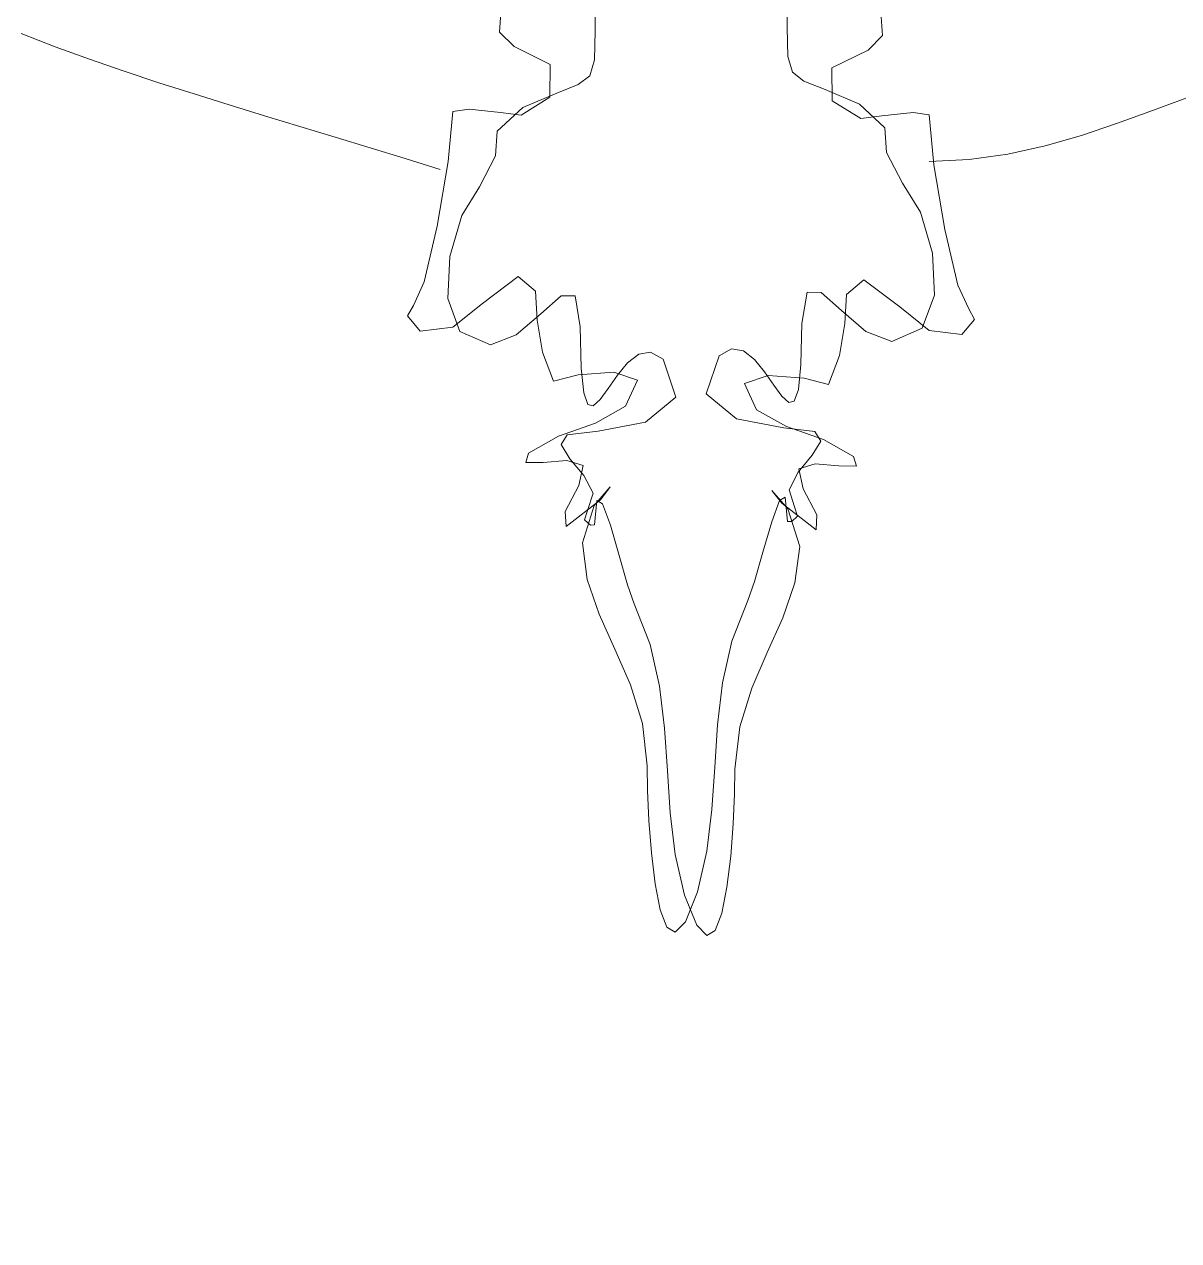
# Model space of a CAD drawing. Header units: centimetres. Extents: x -377343 to 693706, y 194584 to 813780.
# Drawn here: x 175527.71 to 175553.73, y 498772.21 to 498799.63 of the extents above; entities that cross this region are included whole.
import ezdxf

# ---------------------------------------------------------------- set-up
doc = ezdxf.new("R2010")
doc.units = ezdxf.units.CM
doc.layers.add('PIPA', color=11, linetype='Continuous')
doc.layers.add('TEXT', color=7, linetype='Continuous')

msp = doc.modelspace()

# ---------------------------------------------------------------- linework, layer by layer
at = {"layer": 'PIPA', "lineweight": 35, "extrusion": (0, 0.816497, 0.57735), "elevation": 193451.324}
msp.add_lwpolyline([(-421704.212, -325591.681), (-159560.265, -63447.734), (377343.333, -600351.331), (-158232.47, -1135927.133), (-693706.405, -600453.199), (-454216.825, -360963.619)], dxfattribs=at)
at = {"layer": 'TEXT', "color": 2, "linetype": 'Continuous', "lineweight": 13}
for p, q in [((175544.913, 498800.667), (175544.904, 498799.562)), ((175544.913, 498800.667), (175544.904, 498799.562)), ((175540.568, 498800.591), (175540.578, 498799.486)), ((175540.568, 498800.591), (175540.578, 498799.486)), ((175538.421, 498799.454), (175538.487, 498800.34)), ((175538.421, 498799.454), (175538.487, 498800.34)), ((175547.06, 498799.378), (175546.994, 498800.264)), ((175547.06, 498799.378), (175546.994, 498800.264)), ((175544.904, 498799.562), (175544.919, 498798.905)), ((175544.904, 498799.562), (175544.919, 498798.905)), ((175528.406, 498799.126), (175527.639, 498799.422)), ((175538.752, 498799.127), (175538.421, 498799.454)), ((175538.752, 498799.127), (175538.421, 498799.454)), ((175540.578, 498799.486), (175540.562, 498798.828)), ((175540.578, 498799.486), (175540.562, 498798.828)), ((175546.73, 498799.051), (175547.06, 498799.378)), ((175546.73, 498799.051), (175547.06, 498799.378)), ((175529.18, 498798.844), (175528.406, 498799.126)), ((175539.568, 498798.728), (175538.752, 498799.127)), ((175539.568, 498798.728), (175538.752, 498799.127)), ((175545.913, 498798.651), (175546.73, 498799.051)), ((175545.913, 498798.651), (175546.73, 498799.051)), ((175529.961, 498798.573), (175529.18, 498798.844)), ((175539.556, 498797.986), (175539.568, 498798.728)), ((175539.556, 498797.986), (175539.568, 498798.728)), ((175540.562, 498798.828), (175540.457, 498798.473)), ((175540.562, 498798.828), (175540.457, 498798.473)), ((175544.919, 498798.905), (175545.025, 498798.549)), ((175544.919, 498798.905), (175545.025, 498798.549)), ((175530.747, 498798.312), (175529.961, 498798.573)), ((175540.457, 498798.473), (175540.196, 498798.273)), ((175540.457, 498798.473), (175540.196, 498798.273)), ((175545.025, 498798.549), (175545.286, 498798.349)), ((175545.025, 498798.549), (175545.286, 498798.349)), ((175545.925, 498797.909), (175545.913, 498798.651)), ((175545.925, 498797.909), (175545.913, 498798.651)), ((175531.537, 498798.06), (175530.747, 498798.312)), ((175540.196, 498798.273), (175539.714, 498798.082)), ((175540.196, 498798.273), (175539.714, 498798.082)), ((175545.286, 498798.349), (175545.767, 498798.158)), ((175545.286, 498798.349), (175545.767, 498798.158)), ((175532.33, 498797.813), (175531.537, 498798.06)), ((175538.914, 498797.586), (175539.556, 498797.986)), ((175538.914, 498797.586), (175539.556, 498797.986)), ((175539.714, 498798.082), (175538.947, 498797.753)), ((175539.714, 498798.082), (175538.947, 498797.753)), ((175545.767, 498798.158), (175546.535, 498797.83)), ((175545.767, 498798.158), (175546.535, 498797.83)), ((175546.568, 498797.51), (175545.925, 498797.909)), ((175546.568, 498797.51), (175545.925, 498797.909)), ((175553.978, 498797.995), (175553.164, 498797.693)), ((175533.125, 498797.571), (175532.33, 498797.813)), ((175537.268, 498796.539), (175537.373, 498797.668)), ((175537.268, 498796.539), (175537.373, 498797.668)), ((175537.373, 498797.668), (175537.737, 498797.719)), ((175537.373, 498797.668), (175537.737, 498797.719)), ((175537.737, 498797.719), (175538.442, 498797.644)), ((175537.737, 498797.719), (175538.442, 498797.644)), ((175538.947, 498797.753), (175538.37, 498797.219)), ((175538.947, 498797.753), (175538.37, 498797.219)), ((175538.442, 498797.644), (175538.914, 498797.586)), ((175538.442, 498797.644), (175538.914, 498797.586)), ((175546.535, 498797.83), (175547.112, 498797.295)), ((175546.535, 498797.83), (175547.112, 498797.295)), ((175547.745, 498797.642), (175547.039, 498797.567)), ((175547.745, 498797.642), (175547.039, 498797.567)), ((175548.108, 498797.591), (175547.745, 498797.642)), ((175548.108, 498797.591), (175547.745, 498797.642)), ((175553.164, 498797.693), (175552.355, 498797.399)), ((175533.92, 498797.33), (175533.125, 498797.571)), ((175547.039, 498797.567), (175546.568, 498797.51)), ((175547.039, 498797.567), (175546.568, 498797.51)), ((175548.214, 498796.462), (175548.108, 498797.591)), ((175548.214, 498796.462), (175548.108, 498797.591)), ((175552.355, 498797.399), (175551.543, 498797.126)), ((175534.715, 498797.09), (175533.92, 498797.33)), ((175535.507, 498796.849), (175534.715, 498797.09)), ((175538.37, 498797.219), (175538.334, 498796.666)), ((175538.37, 498797.219), (175538.334, 498796.666)), ((175547.112, 498797.295), (175547.148, 498796.743)), ((175547.112, 498797.295), (175547.148, 498796.743)), ((175551.543, 498797.126), (175550.721, 498796.89)), ((175536.297, 498796.604), (175535.507, 498796.849)), ((175550.721, 498796.89), (175549.88, 498796.703)), ((175537.082, 498796.354), (175536.297, 498796.604)), ((175537.019, 498795.083), (175537.268, 498796.539)), ((175537.019, 498795.083), (175537.268, 498796.539)), ((175538.334, 498796.666), (175537.974, 498795.97)), ((175538.334, 498796.666), (175537.974, 498795.97)), ((175547.148, 498796.743), (175547.508, 498796.046)), ((175547.148, 498796.743), (175547.508, 498796.046)), ((175549.012, 498796.581), (175548.108, 498796.537)), ((175549.88, 498796.703), (175549.012, 498796.581)), ((175548.463, 498795.007), (175548.214, 498796.462)), ((175548.463, 498795.007), (175548.214, 498796.462)), ((175547.508, 498796.046), (175547.911, 498795.395)), ((175547.508, 498796.046), (175547.911, 498795.395)), ((175537.974, 498795.97), (175537.571, 498795.318)), ((175537.974, 498795.97), (175537.571, 498795.318)), ((175537.571, 498795.318), (175537.301, 498794.399)), ((175537.571, 498795.318), (175537.301, 498794.399)), ((175547.911, 498795.395), (175548.181, 498794.475)), ((175547.911, 498795.395), (175548.181, 498794.475)), ((175536.723, 498793.825), (175537.019, 498795.083)), ((175536.723, 498793.825), (175537.019, 498795.083)), ((175548.758, 498793.749), (175548.463, 498795.007)), ((175548.758, 498793.749), (175548.463, 498795.007)), ((175537.301, 498794.399), (175537.256, 498793.448)), ((175537.301, 498794.399), (175537.256, 498793.448)), ((175548.181, 498794.475), (175548.226, 498793.524)), ((175548.181, 498794.475), (175548.226, 498793.524)), ((175536.482, 498793.289), (175536.723, 498793.825)), ((175536.482, 498793.289), (175536.723, 498793.825)), ((175538.845, 498793.944), (175538.037, 498793.337)), ((175538.845, 498793.944), (175538.037, 498793.337)), ((175539.238, 498793.614), (175538.845, 498793.944)), ((175539.238, 498793.614), (175538.845, 498793.944)), ((175546.244, 498793.537), (175546.637, 498793.868)), ((175546.244, 498793.537), (175546.637, 498793.868)), ((175546.637, 498793.868), (175547.445, 498793.261)), ((175546.637, 498793.868), (175547.445, 498793.261)), ((175539.271, 498792.962), (175539.238, 498793.614)), ((175539.271, 498792.962), (175539.238, 498793.614)), ((175539.351, 498793.105), (175539.811, 498793.506)), ((175539.351, 498793.105), (175539.811, 498793.506)), ((175539.811, 498793.506), (175540.127, 498793.513)), ((175539.811, 498793.506), (175540.127, 498793.513)), ((175540.127, 498793.513), (175540.244, 498792.808)), ((175540.127, 498793.513), (175540.244, 498792.808)), ((175545.355, 498793.589), (175545.238, 498792.884)), ((175545.355, 498793.589), (175545.238, 498792.884)), ((175545.671, 498793.582), (175545.355, 498793.589)), ((175545.671, 498793.582), (175545.355, 498793.589)), ((175546.131, 498793.182), (175545.671, 498793.582)), ((175546.131, 498793.182), (175545.671, 498793.582)), ((175546.211, 498792.886), (175546.244, 498793.537)), ((175546.211, 498792.886), (175546.244, 498793.537)), ((175548.226, 498793.524), (175547.952, 498792.78)), ((175548.226, 498793.524), (175547.952, 498792.78)), ((175549, 498793.213), (175548.758, 498793.749)), ((175549, 498793.213), (175548.758, 498793.749)), ((175536.352, 498793.055), (175536.482, 498793.289)), ((175536.352, 498793.055), (175536.482, 498793.289)), ((175537.256, 498793.448), (175537.53, 498792.703)), ((175537.256, 498793.448), (175537.53, 498792.703)), ((175538.037, 498793.337), (175537.373, 498792.803)), ((175538.037, 498793.337), (175537.373, 498792.803)), ((175547.445, 498793.261), (175548.108, 498792.727)), ((175547.445, 498793.261), (175548.108, 498792.727)), ((175536.638, 498792.713), (175536.352, 498793.055)), ((175536.638, 498792.713), (175536.352, 498793.055)), ((175538.801, 498792.631), (175539.351, 498793.105)), ((175538.801, 498792.631), (175539.351, 498793.105)), ((175539.394, 498792.238), (175539.271, 498792.962)), ((175539.394, 498792.238), (175539.271, 498792.962)), ((175546.68, 498792.708), (175546.131, 498793.182)), ((175546.68, 498792.708), (175546.131, 498793.182)), ((175548.844, 498792.637), (175549.129, 498792.979)), ((175548.844, 498792.637), (175549.129, 498792.979)), ((175549.129, 498792.979), (175549, 498793.213)), ((175549.129, 498792.979), (175549, 498793.213)), ((175537.373, 498792.803), (175536.638, 498792.713)), ((175537.373, 498792.803), (175536.638, 498792.713)), ((175537.53, 498792.703), (175538.217, 498792.402)), ((175537.53, 498792.703), (175538.217, 498792.402)), ((175540.244, 498792.808), (175540.264, 498791.882)), ((175540.244, 498792.808), (175540.264, 498791.882)), ((175545.238, 498792.884), (175545.218, 498791.959)), ((175545.238, 498792.884), (175545.218, 498791.959)), ((175546.087, 498792.162), (175546.211, 498792.886)), ((175546.087, 498792.162), (175546.211, 498792.886)), ((175547.265, 498792.479), (175546.68, 498792.708)), ((175547.265, 498792.479), (175546.68, 498792.708)), ((175547.952, 498792.78), (175547.265, 498792.479)), ((175547.952, 498792.78), (175547.265, 498792.479)), ((175548.108, 498792.727), (175548.844, 498792.637)), ((175548.108, 498792.727), (175548.844, 498792.637)), ((175538.217, 498792.402), (175538.801, 498792.631)), ((175538.217, 498792.402), (175538.801, 498792.631)), ((175539.643, 498791.587), (175539.394, 498792.238)), ((175539.643, 498791.587), (175539.394, 498792.238)), ((175541.312, 498791.996), (175541.561, 498792.191)), ((175541.312, 498791.996), (175541.561, 498792.191)), ((175541.561, 498792.191), (175541.828, 498792.239)), ((175541.561, 498792.191), (175541.828, 498792.239)), ((175541.828, 498792.239), (175542.109, 498792.078)), ((175541.828, 498792.239), (175542.109, 498792.078)), ((175543.373, 498792.154), (175543.085, 498791.302)), ((175543.373, 498792.154), (175543.085, 498791.302)), ((175543.654, 498792.316), (175543.373, 498792.154)), ((175543.654, 498792.316), (175543.373, 498792.154)), ((175543.92, 498792.267), (175543.654, 498792.316)), ((175543.92, 498792.267), (175543.654, 498792.316)), ((175544.17, 498792.073), (175543.92, 498792.267)), ((175544.17, 498792.073), (175543.92, 498792.267)), ((175545.838, 498791.51), (175546.087, 498792.162)), ((175545.838, 498791.51), (175546.087, 498792.162)), ((175540.264, 498791.882), (175540.321, 498791.32)), ((175540.264, 498791.882), (175540.321, 498791.32)), ((175541.083, 498791.719), (175541.312, 498791.996)), ((175541.083, 498791.719), (175541.312, 498791.996)), ((175542.109, 498792.078), (175542.397, 498791.225)), ((175542.109, 498792.078), (175542.397, 498791.225)), ((175544.399, 498791.795), (175544.17, 498792.073)), ((175544.399, 498791.795), (175544.17, 498792.073)), ((175545.218, 498791.959), (175545.161, 498791.396)), ((175545.218, 498791.959), (175545.161, 498791.396)), ((175540.193, 498791.726), (175539.643, 498791.587)), ((175540.193, 498791.726), (175539.643, 498791.587)), ((175541.002, 498791.79), (175540.193, 498791.726)), ((175541.002, 498791.79), (175540.193, 498791.726)), ((175540.876, 498791.423), (175541.083, 498791.719)), ((175540.876, 498791.423), (175541.083, 498791.719)), ((175541.536, 498791.61), (175541.002, 498791.79)), ((175541.536, 498791.61), (175541.002, 498791.79)), ((175541.265, 498791.019), (175541.536, 498791.61)), ((175541.265, 498791.019), (175541.536, 498791.61)), ((175543.946, 498791.533), (175544.48, 498791.713)), ((175543.946, 498791.533), (175544.48, 498791.713)), ((175544.606, 498791.499), (175544.399, 498791.795)), ((175544.606, 498791.499), (175544.399, 498791.795)), ((175544.48, 498791.713), (175545.288, 498791.65)), ((175544.48, 498791.713), (175545.288, 498791.65)), ((175545.288, 498791.65), (175545.838, 498791.51)), ((175545.288, 498791.65), (175545.838, 498791.51)), ((175540.321, 498791.32), (175540.413, 498791.056)), ((175540.321, 498791.32), (175540.413, 498791.056)), ((175540.693, 498791.171), (175540.876, 498791.423)), ((175540.693, 498791.171), (175540.876, 498791.423)), ((175544.217, 498790.943), (175543.946, 498791.533)), ((175544.217, 498790.943), (175543.946, 498791.533)), ((175544.789, 498791.248), (175544.606, 498791.499)), ((175544.789, 498791.248), (175544.606, 498791.499)), ((175545.161, 498791.396), (175545.068, 498791.132)), ((175545.161, 498791.396), (175545.068, 498791.132)), ((175540.413, 498791.056), (175540.538, 498791.028)), ((175540.413, 498791.056), (175540.538, 498791.028)), ((175540.538, 498791.028), (175540.693, 498791.171)), ((175540.538, 498791.028), (175540.693, 498791.171)), ((175542.397, 498791.225), (175541.712, 498790.661)), ((175542.397, 498791.225), (175541.712, 498790.661)), ((175543.085, 498791.302), (175543.769, 498790.737)), ((175543.085, 498791.302), (175543.769, 498790.737)), ((175544.943, 498791.104), (175544.789, 498791.248)), ((175544.943, 498791.104), (175544.789, 498791.248)), ((175545.068, 498791.132), (175544.943, 498791.104)), ((175545.068, 498791.132), (175544.943, 498791.104)), ((175540.589, 498790.638), (175541.265, 498791.019)), ((175540.589, 498790.638), (175541.265, 498791.019)), ((175544.892, 498790.562), (175544.217, 498790.943)), ((175544.892, 498790.562), (175544.217, 498790.943)), ((175539.752, 498790.347), (175540.589, 498790.638)), ((175539.752, 498790.347), (175540.589, 498790.638)), ((175541.712, 498790.661), (175540.649, 498790.456)), ((175541.712, 498790.661), (175540.649, 498790.456)), ((175543.769, 498790.737), (175544.832, 498790.533)), ((175543.769, 498790.737), (175544.832, 498790.533)), ((175544.832, 498790.533), (175545.532, 498790.451)), ((175544.832, 498790.533), (175545.532, 498790.451)), ((175545.73, 498790.27), (175544.892, 498790.562)), ((175545.73, 498790.27), (175544.892, 498790.562)), ((175539.076, 498789.965), (175539.752, 498790.347)), ((175539.076, 498789.965), (175539.752, 498790.347)), ((175539.95, 498790.375), (175539.812, 498790.156)), ((175539.95, 498790.375), (175539.812, 498790.156)), ((175540.649, 498790.456), (175539.95, 498790.375)), ((175540.649, 498790.456), (175539.95, 498790.375)), ((175545.67, 498790.233), (175545.471, 498789.915)), ((175545.67, 498790.233), (175545.471, 498789.915)), ((175545.532, 498790.451), (175545.67, 498790.233)), ((175545.532, 498790.451), (175545.67, 498790.233)), ((175546.406, 498789.889), (175545.73, 498790.27)), ((175546.406, 498789.889), (175545.73, 498790.27)), ((175539.015, 498789.749), (175539.076, 498789.965)), ((175539.015, 498789.749), (175539.076, 498789.965)), ((175539.812, 498790.156), (175540.011, 498789.838)), ((175539.812, 498790.156), (175540.011, 498789.838)), ((175539.405, 498789.755), (175539.015, 498789.749)), ((175539.405, 498789.755), (175539.015, 498789.749)), ((175539.94, 498789.796), (175539.405, 498789.755)), ((175539.94, 498789.796), (175539.405, 498789.755)), ((175540.311, 498789.685), (175539.94, 498789.796)), ((175540.311, 498789.685), (175539.94, 498789.796)), ((175540.011, 498789.838), (175540.325, 498789.46)), ((175540.011, 498789.838), (175540.325, 498789.46)), ((175540.211, 498789.236), (175540.311, 498789.685)), ((175540.211, 498789.236), (175540.311, 498789.685)), ((175545.471, 498789.915), (175545.157, 498789.536)), ((175545.471, 498789.915), (175545.157, 498789.536)), ((175545.171, 498789.609), (175545.542, 498789.72)), ((175545.171, 498789.609), (175545.542, 498789.72)), ((175545.542, 498789.72), (175546.076, 498789.679)), ((175545.542, 498789.72), (175546.076, 498789.679)), ((175546.076, 498789.679), (175546.467, 498789.673)), ((175546.076, 498789.679), (175546.467, 498789.673)), ((175546.467, 498789.673), (175546.406, 498789.889)), ((175546.467, 498789.673), (175546.406, 498789.889)), ((175540.325, 498789.46), (175540.531, 498789.058)), ((175540.325, 498789.46), (175540.531, 498789.058)), ((175545.157, 498789.536), (175544.951, 498789.135)), ((175545.157, 498789.536), (175544.951, 498789.135)), ((175545.271, 498789.159), (175545.171, 498789.609)), ((175545.271, 498789.159), (175545.171, 498789.609)), ((175539.905, 498788.647), (175540.211, 498789.236)), ((175539.905, 498788.647), (175540.211, 498789.236)), ((175540.559, 498788.785), (175540.917, 498789.2)), ((175540.559, 498788.785), (175540.917, 498789.2)), ((175540.917, 498789.2), (175540.697, 498788.911)), ((175540.917, 498789.2), (175540.697, 498788.911)), ((175544.922, 498788.709), (175544.565, 498789.123)), ((175544.565, 498789.123), (175544.784, 498788.835)), ((175544.922, 498788.709), (175544.565, 498789.123)), ((175544.565, 498789.123), (175544.784, 498788.835)), ((175544.951, 498789.135), (175545.076, 498788.749)), ((175544.951, 498789.135), (175545.076, 498788.749)), ((175545.577, 498788.571), (175545.271, 498789.159)), ((175545.577, 498788.571), (175545.271, 498789.159)), ((175540.697, 498788.911), (175539.923, 498788.311)), ((175540.697, 498788.911), (175539.923, 498788.311)), ((175540.531, 498789.058), (175540.406, 498788.673)), ((175540.531, 498789.058), (175540.406, 498788.673)), ((175540.568, 498788.348), (175540.617, 498788.898)), ((175540.568, 498788.348), (175540.617, 498788.898)), ((175540.617, 498788.898), (175540.745, 498788.823)), ((175540.617, 498788.898), (175540.745, 498788.823)), ((175544.736, 498788.899), (175544.559, 498788.415)), ((175544.736, 498788.899), (175544.559, 498788.415)), ((175544.864, 498788.974), (175544.736, 498788.899)), ((175544.864, 498788.974), (175544.736, 498788.899)), ((175544.913, 498788.425), (175544.864, 498788.974)), ((175544.913, 498788.425), (175544.864, 498788.974)), ((175539.923, 498788.311), (175539.905, 498788.647)), ((175539.923, 498788.311), (175539.905, 498788.647)), ((175540.292, 498787.938), (175540.559, 498788.785)), ((175540.292, 498787.938), (175540.559, 498788.785)), ((175540.406, 498788.673), (175540.34, 498788.463)), ((175540.406, 498788.673), (175540.34, 498788.463)), ((175540.745, 498788.823), (175540.923, 498788.338)), ((175540.745, 498788.823), (175540.923, 498788.338)), ((175544.784, 498788.835), (175545.559, 498788.234)), ((175544.784, 498788.835), (175545.559, 498788.234)), ((175545.19, 498787.862), (175544.922, 498788.709)), ((175545.19, 498787.862), (175544.922, 498788.709)), ((175545.076, 498788.749), (175545.142, 498788.539)), ((175545.076, 498788.749), (175545.142, 498788.539)), ((175545.559, 498788.234), (175545.577, 498788.571)), ((175545.559, 498788.234), (175545.577, 498788.571)), ((175540.34, 498788.463), (175540.472, 498788.342)), ((175540.34, 498788.463), (175540.472, 498788.342)), ((175540.472, 498788.342), (175540.568, 498788.348)), ((175540.472, 498788.342), (175540.568, 498788.348)), ((175540.923, 498788.338), (175541.121, 498787.658)), ((175540.923, 498788.338), (175541.121, 498787.658)), ((175544.559, 498788.415), (175544.361, 498787.734)), ((175544.559, 498788.415), (175544.361, 498787.734)), ((175545.01, 498788.419), (175544.913, 498788.425)), ((175545.01, 498788.419), (175544.913, 498788.425)), ((175545.142, 498788.539), (175545.01, 498788.419)), ((175545.142, 498788.539), (175545.01, 498788.419)), ((175540.4, 498787.116), (175540.292, 498787.938)), ((175540.4, 498787.116), (175540.292, 498787.938)), ((175545.082, 498787.039), (175545.19, 498787.862)), ((175545.082, 498787.039), (175545.19, 498787.862)), ((175541.121, 498787.658), (175541.31, 498786.995)), ((175541.121, 498787.658), (175541.31, 498786.995)), ((175544.361, 498787.734), (175544.172, 498787.072)), ((175544.361, 498787.734), (175544.172, 498787.072)), ((175540.67, 498786.329), (175540.4, 498787.116)), ((175540.67, 498786.329), (175540.4, 498787.116)), ((175541.31, 498786.995), (175541.46, 498786.565)), ((175541.31, 498786.995), (175541.46, 498786.565)), ((175544.172, 498787.072), (175544.022, 498786.641)), ((175544.172, 498787.072), (175544.022, 498786.641)), ((175544.811, 498786.252), (175545.082, 498787.039)), ((175544.811, 498786.252), (175545.082, 498787.039)), ((175541.46, 498786.565), (175541.821, 498785.648)), ((175541.46, 498786.565), (175541.821, 498785.648)), ((175544.022, 498786.641), (175543.661, 498785.724)), ((175544.022, 498786.641), (175543.661, 498785.724)), ((175541.022, 498785.547), (175540.67, 498786.329)), ((175541.022, 498785.547), (175540.67, 498786.329)), ((175544.46, 498785.47), (175544.811, 498786.252)), ((175544.46, 498785.47), (175544.811, 498786.252)), ((175541.821, 498785.648), (175542.033, 498784.71)), ((175541.821, 498785.648), (175542.033, 498784.71)), ((175543.661, 498785.724), (175543.449, 498784.786)), ((175543.661, 498785.724), (175543.449, 498784.786)), ((175541.373, 498784.737), (175541.022, 498785.547)), ((175541.373, 498784.737), (175541.022, 498785.547)), ((175544.109, 498784.661), (175544.46, 498785.47)), ((175544.109, 498784.661), (175544.46, 498785.47)), ((175541.643, 498783.87), (175541.373, 498784.737)), ((175541.643, 498783.87), (175541.373, 498784.737)), ((175543.449, 498784.786), (175543.337, 498783.835)), ((175543.449, 498784.786), (175543.337, 498783.835)), ((175542.033, 498784.71), (175542.145, 498783.759)), ((175542.033, 498784.71), (175542.145, 498783.759)), ((175543.838, 498783.793), (175544.109, 498784.661)), ((175543.838, 498783.793), (175544.109, 498784.661)), ((175541.751, 498782.912), (175541.643, 498783.87)), ((175541.751, 498782.912), (175541.643, 498783.87)), ((175542.145, 498783.759), (175542.208, 498782.804)), ((175542.145, 498783.759), (175542.208, 498782.804)), ((175543.337, 498783.835), (175543.274, 498782.88)), ((175543.337, 498783.835), (175543.274, 498782.88)), ((175543.73, 498782.835), (175543.838, 498783.793)), ((175543.73, 498782.835), (175543.838, 498783.793)), ((175541.761, 498782.361), (175541.751, 498782.912)), ((175541.761, 498782.361), (175541.751, 498782.912)), ((175543.274, 498782.88), (175543.211, 498781.929)), ((175543.274, 498782.88), (175543.211, 498781.929)), ((175543.721, 498782.284), (175543.73, 498782.835)), ((175543.721, 498782.284), (175543.73, 498782.835)), ((175542.208, 498782.804), (175542.271, 498781.853)), ((175542.208, 498782.804), (175542.271, 498781.853)), ((175541.792, 498781.68), (175541.761, 498782.361)), ((175541.792, 498781.68), (175541.761, 498782.361)), ((175543.69, 498781.604), (175543.721, 498782.284)), ((175543.69, 498781.604), (175543.721, 498782.284)), ((175542.271, 498781.853), (175542.383, 498780.915)), ((175542.271, 498781.853), (175542.383, 498780.915)), ((175543.211, 498781.929), (175543.098, 498780.991)), ((175543.211, 498781.929), (175543.098, 498780.991)), ((175541.848, 498780.951), (175541.792, 498781.68)), ((175541.848, 498780.951), (175541.792, 498781.68)), ((175543.634, 498780.874), (175543.69, 498781.604)), ((175543.634, 498780.874), (175543.69, 498781.604)), ((175541.931, 498780.254), (175541.848, 498780.951)), ((175541.931, 498780.254), (175541.848, 498780.951)), ((175542.383, 498780.915), (175542.595, 498779.998)), ((175542.383, 498780.915), (175542.595, 498779.998)), ((175543.098, 498780.991), (175542.887, 498780.074)), ((175543.098, 498780.991), (175542.887, 498780.074)), ((175543.551, 498780.177), (175543.634, 498780.874)), ((175543.551, 498780.177), (175543.634, 498780.874)), ((175542.046, 498779.669), (175541.931, 498780.254)), ((175542.046, 498779.669), (175541.931, 498780.254)), ((175542.887, 498780.074), (175542.613, 498779.4)), ((175542.887, 498780.074), (175542.613, 498779.4)), ((175543.436, 498779.593), (175543.551, 498780.177)), ((175543.436, 498779.593), (175543.551, 498780.177)), ((175542.595, 498779.998), (175542.869, 498779.324)), ((175542.595, 498779.998), (175542.869, 498779.324)), ((175542.196, 498779.278), (175542.046, 498779.669)), ((175542.196, 498779.278), (175542.046, 498779.669)), ((175543.286, 498779.202), (175543.436, 498779.593)), ((175543.286, 498779.202), (175543.436, 498779.593)), ((175542.384, 498779.162), (175542.196, 498779.278)), ((175542.384, 498779.162), (175542.196, 498779.278)), ((175542.613, 498779.4), (175542.384, 498779.162)), ((175542.613, 498779.4), (175542.384, 498779.162)), ((175542.869, 498779.324), (175543.098, 498779.085)), ((175542.869, 498779.324), (175543.098, 498779.085)), ((175543.098, 498779.085), (175543.286, 498779.202)), ((175543.098, 498779.085), (175543.286, 498779.202))]:
    msp.add_line(p, q, dxfattribs=at)

doc.saveas('drawing.dxf')
